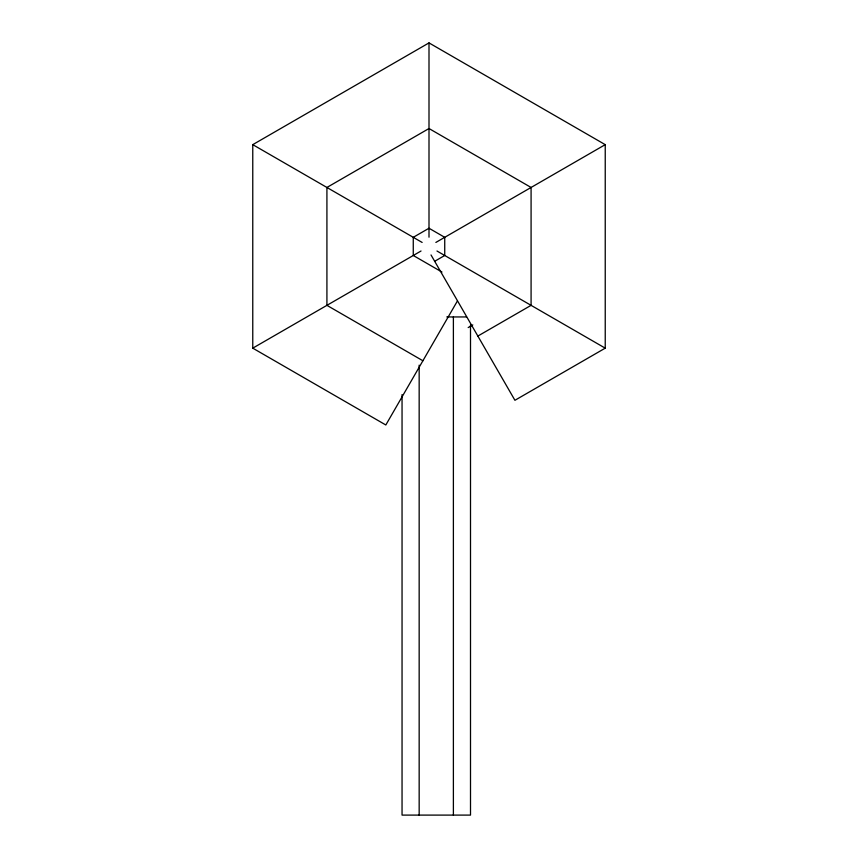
<?xml version="1.0" encoding="UTF-8"?>
<svg xmlns="http://www.w3.org/2000/svg" width="858" height="858" viewBox="0 0 858 858"><rect width="100%" height="100%" fill="white"/><g stroke="black" fill="none" stroke-linecap="round" stroke-linejoin="round"><path stroke-width="1.29" d="M457.443 300.933L385.821 424.978L252.767 348.155L252.767 144.648L429 42.9L605.233 144.648L605.233 348.155L514.929 400.289L431.016 254.944M252.767 348.155L421.031 251.008M435.864 242.439L605.233 144.648M434.684 261.293L444.734 255.48L444.734 237.323L429 228.239L413.266 237.323L413.266 255.48L441.967 272.05M468.178 327.574L472.79 324.914M477.852 336.068L531.081 305.341L531.081 187.462L429 128.528L326.919 187.462L326.919 305.341L422.897 360.757M446.804 316.945L466.548 316.945M252.767 144.648L422.136 242.439M436.969 251.008L605.233 348.155M470.506 324.978L470.506 815.1L402.048 815.1L402.048 394.616M453.389 316.945L453.389 815.1M429 42.9L429 237.194M419.165 365.154L419.165 815.1"/></g></svg>
